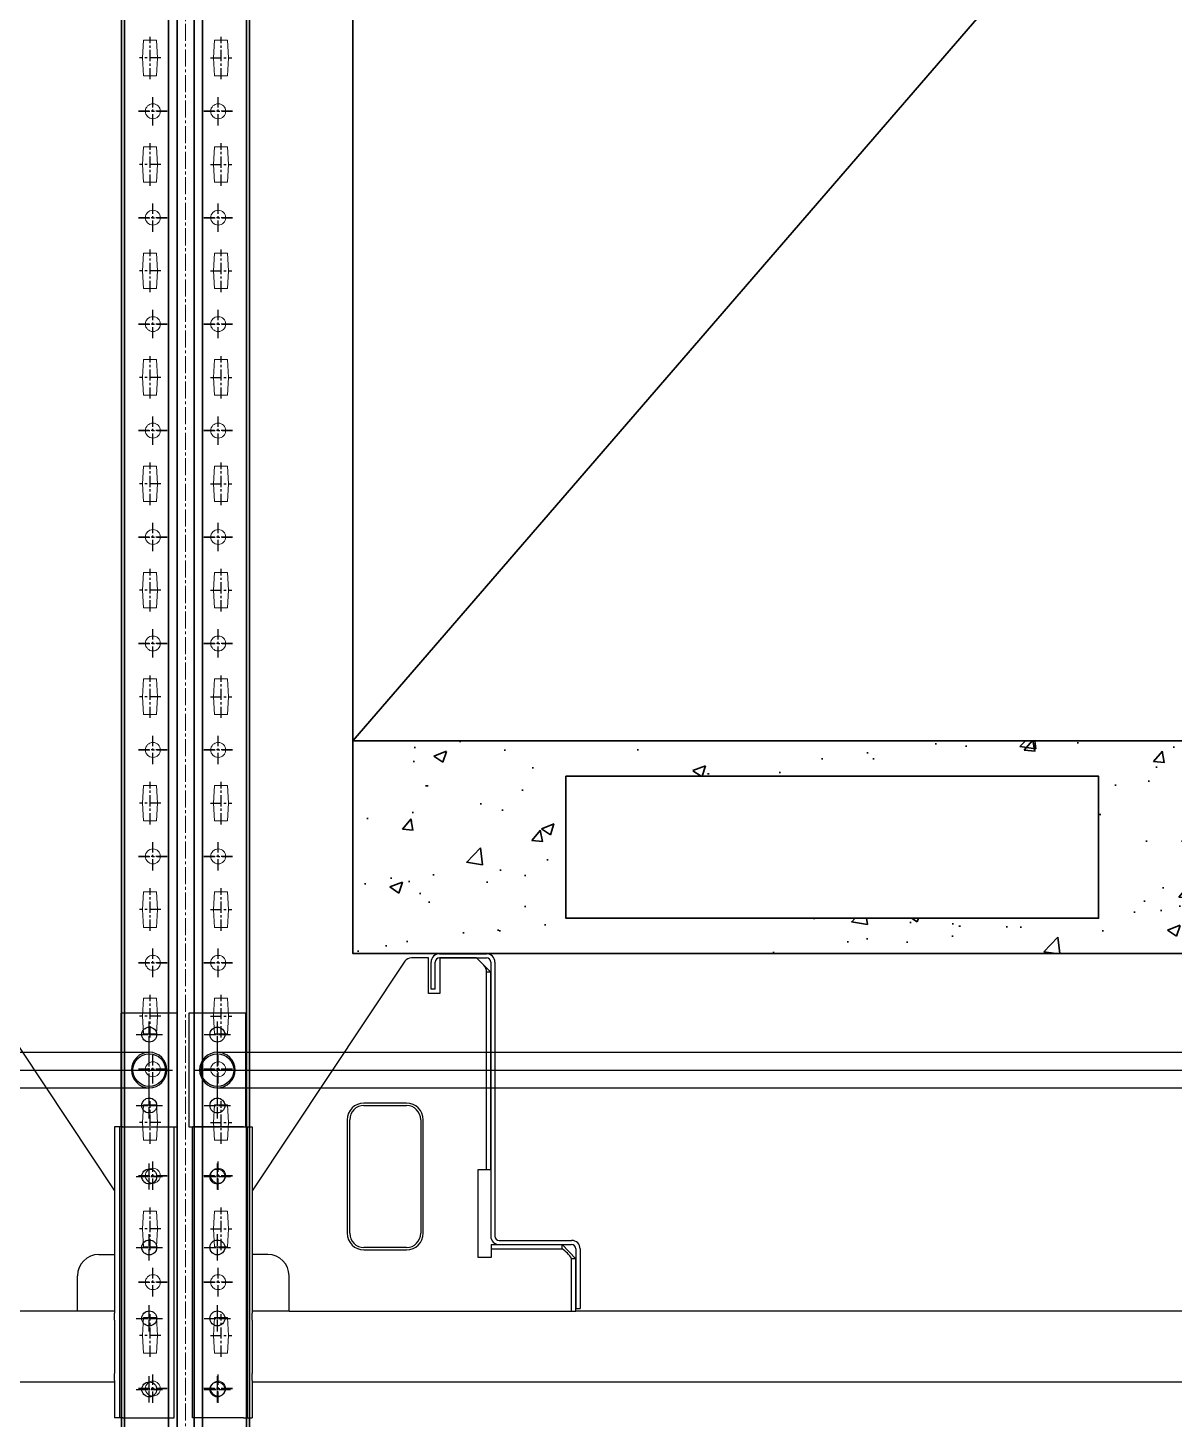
# Model space of a CAD drawing. Header units: millimetres. Extents: x 2509 to 128734, y 2492 to 91667.
# Drawn here: x 112978 to 113785, y 40618 to 41598 of the extents above; entities that cross this region are included whole.
import ezdxf

# ---------------------------------------------------------------- set-up
doc = ezdxf.new("R2010")
doc.units = ezdxf.units.MM
doc.linetypes.add('CENTER', pattern=[50.8, 31.75, -6.35, 6.35, -6.35])
doc.linetypes.add('点画线', pattern=[18, 12, -2, 2, -2])
for name, color, linetype, lineweight in [('SR-货架', 7, 'Continuous', 35), ('SR-货物', 7, 'Continuous', 35), ('中心线层', 1, '点画线', 18), ('粗实线1', 3, 'Continuous', 35), ('细实线', 4, 'Continuous', 18)]:
    doc.layers.add(name, color=color, linetype=linetype, lineweight=lineweight)
doc.layers.add('SSH_货架系统', color=7, linetype='Continuous')
doc.layers.add('中心线', color=1, linetype='CENTER')

# ---------------------------------------------------------------- blocks, each defined once
blk = doc.blocks.new('A$C1E2A5594')
at = {"layer": '中心线', "ltscale": 0.25}
for p, q in [((10, 0), (10, 20)), ((20, 10), (0, 10))]:
    blk.add_line(p, q, dxfattribs=at)
blk = doc.blocks.new('*U265')
at = {"layer": '中心线', "ltscale": 0.25}
for p, q in [((5937763.44, -1007820.08), (5937763.44, -1007790.08)), ((5937763.44, -1007820.08), (5937763.44, -1007790.08)), ((5937813.44, -1007820.08), (5937813.44, -1007790.08)), ((5937813.44, -1007820.08), (5937813.44, -1007790.08)), ((5937770.94, -1007805.08), (5937755.94, -1007805.08)), ((5937770.94, -1007805.08), (5937755.94, -1007805.08)), ((5937805.94, -1007805.08), (5937820.94, -1007805.08)), ((5937805.94, -1007805.08), (5937820.94, -1007805.08)), ((5937763.44, -1007895.08), (5937763.44, -1007865.08)), ((5937763.44, -1007895.08), (5937763.44, -1007865.08)), ((5937813.44, -1007895.08), (5937813.44, -1007865.08)), ((5937813.44, -1007895.08), (5937813.44, -1007865.08)), ((5937770.94, -1007880.08), (5937755.94, -1007880.08)), ((5937770.94, -1007880.08), (5937755.94, -1007880.08)), ((5937805.94, -1007880.08), (5937820.94, -1007880.08)), ((5937805.94, -1007880.08), (5937820.94, -1007880.08)), ((5937763.44, -1007970.08), (5937763.44, -1007940.08)), ((5937763.44, -1007970.08), (5937763.44, -1007940.08)), ((5937813.44, -1007970.08), (5937813.44, -1007940.08)), ((5937813.44, -1007970.08), (5937813.44, -1007940.08)), ((5937770.94, -1007955.08), (5937755.94, -1007955.08)), ((5937770.94, -1007955.08), (5937755.94, -1007955.08)), ((5937805.94, -1007955.08), (5937820.94, -1007955.08)), ((5937805.94, -1007955.08), (5937820.94, -1007955.08)), ((5937763.44, -1008045.08), (5937763.44, -1008015.08)), ((5937763.44, -1008045.08), (5937763.44, -1008015.08)), ((5937813.44, -1008045.08), (5937813.44, -1008015.08)), ((5937813.44, -1008045.08), (5937813.44, -1008015.08)), ((5937770.94, -1008030.08), (5937755.94, -1008030.08)), ((5937770.94, -1008030.08), (5937755.94, -1008030.08)), ((5937805.94, -1008030.08), (5937820.94, -1008030.08)), ((5937805.94, -1008030.08), (5937820.94, -1008030.08)), ((5937763.44, -1008120.08), (5937763.44, -1008090.08)), ((5937763.44, -1008120.08), (5937763.44, -1008090.08)), ((5937813.44, -1008120.08), (5937813.44, -1008090.08)), ((5937813.44, -1008120.08), (5937813.44, -1008090.08)), ((5937770.94, -1008105.08), (5937755.94, -1008105.08)), ((5937770.94, -1008105.08), (5937755.94, -1008105.08)), ((5937805.94, -1008105.08), (5937820.94, -1008105.08)), ((5937805.94, -1008105.08), (5937820.94, -1008105.08)), ((5937763.44, -1008195.08), (5937763.44, -1008165.08)), ((5937763.44, -1008195.08), (5937763.44, -1008165.08)), ((5937813.44, -1008195.08), (5937813.44, -1008165.08)), ((5937813.44, -1008195.08), (5937813.44, -1008165.08)), ((5937770.94, -1008180.08), (5937755.94, -1008180.08)), ((5937770.94, -1008180.08), (5937755.94, -1008180.08)), ((5937805.94, -1008180.08), (5937820.94, -1008180.08)), ((5937805.94, -1008180.08), (5937820.94, -1008180.08)), ((5937763.44, -1008270.08), (5937763.44, -1008240.08)), ((5937763.44, -1008270.08), (5937763.44, -1008240.08)), ((5937813.44, -1008270.08), (5937813.44, -1008240.08)), ((5937813.44, -1008270.08), (5937813.44, -1008240.08)), ((5937770.94, -1008255.08), (5937755.94, -1008255.08)), ((5937770.94, -1008255.08), (5937755.94, -1008255.08)), ((5937805.94, -1008255.08), (5937820.94, -1008255.08)), ((5937805.94, -1008255.08), (5937820.94, -1008255.08)), ((5937763.44, -1008345.08), (5937763.44, -1008315.08)), ((5937763.44, -1008345.08), (5937763.44, -1008315.08)), ((5937813.44, -1008345.08), (5937813.44, -1008315.08)), ((5937813.44, -1008345.08), (5937813.44, -1008315.08)), ((5937770.94, -1008330.08), (5937755.94, -1008330.08)), ((5937770.94, -1008330.08), (5937755.94, -1008330.08)), ((5937805.94, -1008330.08), (5937820.94, -1008330.08)), ((5937805.94, -1008330.08), (5937820.94, -1008330.08)), ((5937763.44, -1008420.08), (5937763.44, -1008390.08)), ((5937763.44, -1008420.08), (5937763.44, -1008390.08)), ((5937813.44, -1008420.08), (5937813.44, -1008390.08)), ((5937813.44, -1008420.08), (5937813.44, -1008390.08)), ((5937770.94, -1008405.08), (5937755.94, -1008405.08)), ((5937770.94, -1008405.08), (5937755.94, -1008405.08)), ((5937805.94, -1008405.08), (5937820.94, -1008405.08)), ((5937805.94, -1008405.08), (5937820.94, -1008405.08)), ((5937763.44, -1008495.08), (5937763.44, -1008465.08)), ((5937763.44, -1008495.08), (5937763.44, -1008465.08)), ((5937813.44, -1008495.08), (5937813.44, -1008465.08)), ((5937813.44, -1008495.08), (5937813.44, -1008465.08)), ((5937770.94, -1008480.08), (5937755.94, -1008480.08)), ((5937770.94, -1008480.08), (5937755.94, -1008480.08)), ((5937805.94, -1008480.08), (5937820.94, -1008480.08)), ((5937805.94, -1008480.08), (5937820.94, -1008480.08)), ((5937763.44, -1008570.08), (5937763.44, -1008540.08)), ((5937763.44, -1008570.08), (5937763.44, -1008540.08)), ((5937813.44, -1008570.08), (5937813.44, -1008540.08)), ((5937813.44, -1008570.08), (5937813.44, -1008540.08)), ((5937770.94, -1008555.08), (5937755.94, -1008555.08)), ((5937770.94, -1008555.08), (5937755.94, -1008555.08)), ((5937805.94, -1008555.08), (5937820.94, -1008555.08)), ((5937805.94, -1008555.08), (5937820.94, -1008555.08)), ((5937763.44, -1008645.08), (5937763.44, -1008615.08)), ((5937763.44, -1008645.08), (5937763.44, -1008615.08)), ((5937813.44, -1008645.08), (5937813.44, -1008615.08)), ((5937813.44, -1008645.08), (5937813.44, -1008615.08)), ((5937770.94, -1008630.08), (5937755.94, -1008630.08)), ((5937770.94, -1008630.08), (5937755.94, -1008630.08)), ((5937805.94, -1008630.08), (5937820.94, -1008630.08)), ((5937805.94, -1008630.08), (5937820.94, -1008630.08)), ((5937763.44, -1008720.08), (5937763.44, -1008690.08)), ((5937763.44, -1008720.08), (5937763.44, -1008690.08)), ((5937813.44, -1008720.08), (5937813.44, -1008690.08)), ((5937813.44, -1008720.08), (5937813.44, -1008690.08)), ((5937770.94, -1008705.08), (5937755.94, -1008705.08)), ((5937770.94, -1008705.08), (5937755.94, -1008705.08)), ((5937805.94, -1008705.08), (5937820.94, -1008705.08)), ((5937805.94, -1008705.08), (5937820.94, -1008705.08))]:
    blk.add_line(p, q, dxfattribs=at)
at = {"layer": '中心线层'}
blk.add_line((5937788.44, -1009107.08), (5937788.44, -1004353.73), dxfattribs=at)
at = {"layer": '粗实线1'}
for p, q in [((5937743.44, -1008982.58), (5937743.44, -1004353.73)), ((5937745.44, -1008982.58), (5937745.44, -1004353.73)), ((5937776.44, -1008982.58), (5937776.44, -1004353.73)), ((5937776.44, -1008982.58), (5937776.44, -1004353.73)), ((5937782.44, -1008982.58), (5937782.44, -1004353.73)), ((5937782.44, -1008982.58), (5937782.44, -1004353.73)), ((5937794.44, -1008982.58), (5937794.44, -1004353.73)), ((5937794.44, -1008982.58), (5937794.44, -1004353.73)), ((5937800.44, -1008982.58), (5937800.44, -1004353.73)), ((5937800.44, -1008982.58), (5937800.44, -1004353.73)), ((5937831.44, -1008982.58), (5937831.44, -1004353.73)), ((5937833.44, -1008982.58), (5937833.44, -1004353.73))]:
    blk.add_line(p, q, dxfattribs=at)
at = {"layer": '细实线', "linetype": 'Continuous', "lineweight": 0}
for p, q in [((5937758.94, -1007792.58), (5937758.19, -1007805.08)), ((5937758.19, -1007805.08), (5937758.94, -1007792.58)), ((5937758.94, -1007792.58), (5937767.94, -1007792.58)), ((5937767.94, -1007792.58), (5937758.94, -1007792.58)), ((5937768.69, -1007805.08), (5937767.94, -1007792.58)), ((5937767.94, -1007792.58), (5937768.69, -1007805.08)), ((5937808.94, -1007792.58), (5937808.19, -1007805.08)), ((5937808.19, -1007805.08), (5937808.94, -1007792.58)), ((5937808.94, -1007792.58), (5937817.94, -1007792.58)), ((5937817.94, -1007792.58), (5937808.94, -1007792.58)), ((5937818.69, -1007805.08), (5937817.94, -1007792.58)), ((5937817.94, -1007792.58), (5937818.69, -1007805.08)), ((5937758.19, -1007805.08), (5937758.94, -1007817.58)), ((5937758.94, -1007817.58), (5937758.19, -1007805.08)), ((5937767.94, -1007817.58), (5937768.69, -1007805.08)), ((5937768.69, -1007805.08), (5937767.94, -1007817.58)), ((5937808.19, -1007805.08), (5937808.94, -1007817.58)), ((5937808.94, -1007817.58), (5937808.19, -1007805.08)), ((5937817.94, -1007817.58), (5937818.69, -1007805.08)), ((5937818.69, -1007805.08), (5937817.94, -1007817.58)), ((5937758.94, -1007817.58), (5937767.94, -1007817.58)), ((5937767.94, -1007817.58), (5937758.94, -1007817.58)), ((5937808.94, -1007817.58), (5937817.94, -1007817.58)), ((5937817.94, -1007817.58), (5937808.94, -1007817.58)), ((5937758.94, -1007867.58), (5937758.19, -1007880.08)), ((5937758.19, -1007880.08), (5937758.94, -1007867.58)), ((5937758.94, -1007867.58), (5937767.94, -1007867.58)), ((5937767.94, -1007867.58), (5937758.94, -1007867.58)), ((5937768.69, -1007880.08), (5937767.94, -1007867.58)), ((5937767.94, -1007867.58), (5937768.69, -1007880.08)), ((5937808.94, -1007867.58), (5937808.19, -1007880.08)), ((5937808.19, -1007880.08), (5937808.94, -1007867.58)), ((5937808.94, -1007867.58), (5937817.94, -1007867.58)), ((5937817.94, -1007867.58), (5937808.94, -1007867.58)), ((5937818.69, -1007880.08), (5937817.94, -1007867.58)), ((5937817.94, -1007867.58), (5937818.69, -1007880.08)), ((5937758.19, -1007880.08), (5937758.94, -1007892.58)), ((5937758.94, -1007892.58), (5937758.19, -1007880.08)), ((5937767.94, -1007892.58), (5937768.69, -1007880.08)), ((5937768.69, -1007880.08), (5937767.94, -1007892.58)), ((5937808.19, -1007880.08), (5937808.94, -1007892.58)), ((5937808.94, -1007892.58), (5937808.19, -1007880.08)), ((5937817.94, -1007892.58), (5937818.69, -1007880.08)), ((5937818.69, -1007880.08), (5937817.94, -1007892.58)), ((5937758.94, -1007892.58), (5937767.94, -1007892.58)), ((5937767.94, -1007892.58), (5937758.94, -1007892.58)), ((5937808.94, -1007892.58), (5937817.94, -1007892.58)), ((5937817.94, -1007892.58), (5937808.94, -1007892.58)), ((5937758.94, -1007942.58), (5937758.19, -1007955.08)), ((5937758.19, -1007955.08), (5937758.94, -1007942.58)), ((5937758.94, -1007942.58), (5937767.94, -1007942.58)), ((5937767.94, -1007942.58), (5937758.94, -1007942.58)), ((5937768.69, -1007955.08), (5937767.94, -1007942.58)), ((5937767.94, -1007942.58), (5937768.69, -1007955.08)), ((5937808.94, -1007942.58), (5937808.19, -1007955.08)), ((5937808.19, -1007955.08), (5937808.94, -1007942.58)), ((5937808.94, -1007942.58), (5937817.94, -1007942.58)), ((5937817.94, -1007942.58), (5937808.94, -1007942.58)), ((5937818.69, -1007955.08), (5937817.94, -1007942.58)), ((5937817.94, -1007942.58), (5937818.69, -1007955.08)), ((5937758.19, -1007955.08), (5937758.94, -1007967.58)), ((5937758.94, -1007967.58), (5937758.19, -1007955.08)), ((5937767.94, -1007967.58), (5937768.69, -1007955.08)), ((5937768.69, -1007955.08), (5937767.94, -1007967.58)), ((5937808.19, -1007955.08), (5937808.94, -1007967.58)), ((5937808.94, -1007967.58), (5937808.19, -1007955.08)), ((5937817.94, -1007967.58), (5937818.69, -1007955.08)), ((5937818.69, -1007955.08), (5937817.94, -1007967.58)), ((5937758.94, -1007967.58), (5937767.94, -1007967.58)), ((5937767.94, -1007967.58), (5937758.94, -1007967.58)), ((5937808.94, -1007967.58), (5937817.94, -1007967.58)), ((5937817.94, -1007967.58), (5937808.94, -1007967.58)), ((5937758.94, -1008017.58), (5937758.19, -1008030.08)), ((5937758.19, -1008030.08), (5937758.94, -1008017.58)), ((5937758.94, -1008017.58), (5937767.94, -1008017.58)), ((5937767.94, -1008017.58), (5937758.94, -1008017.58)), ((5937768.69, -1008030.08), (5937767.94, -1008017.58)), ((5937767.94, -1008017.58), (5937768.69, -1008030.08)), ((5937808.94, -1008017.58), (5937808.19, -1008030.08)), ((5937808.19, -1008030.08), (5937808.94, -1008017.58)), ((5937808.94, -1008017.58), (5937817.94, -1008017.58)), ((5937817.94, -1008017.58), (5937808.94, -1008017.58)), ((5937818.69, -1008030.08), (5937817.94, -1008017.58)), ((5937817.94, -1008017.58), (5937818.69, -1008030.08)), ((5937758.19, -1008030.08), (5937758.94, -1008042.58)), ((5937758.94, -1008042.58), (5937758.19, -1008030.08)), ((5937767.94, -1008042.58), (5937768.69, -1008030.08)), ((5937768.69, -1008030.08), (5937767.94, -1008042.58)), ((5937808.19, -1008030.08), (5937808.94, -1008042.58)), ((5937808.94, -1008042.58), (5937808.19, -1008030.08)), ((5937817.94, -1008042.58), (5937818.69, -1008030.08)), ((5937818.69, -1008030.08), (5937817.94, -1008042.58)), ((5937758.94, -1008042.58), (5937767.94, -1008042.58)), ((5937767.94, -1008042.58), (5937758.94, -1008042.58)), ((5937808.94, -1008042.58), (5937817.94, -1008042.58)), ((5937817.94, -1008042.58), (5937808.94, -1008042.58)), ((5937758.94, -1008092.58), (5937758.19, -1008105.08)), ((5937758.19, -1008105.08), (5937758.94, -1008092.58)), ((5937758.94, -1008092.58), (5937767.94, -1008092.58)), ((5937767.94, -1008092.58), (5937758.94, -1008092.58)), ((5937768.69, -1008105.08), (5937767.94, -1008092.58)), ((5937767.94, -1008092.58), (5937768.69, -1008105.08)), ((5937808.94, -1008092.58), (5937808.19, -1008105.08)), ((5937808.19, -1008105.08), (5937808.94, -1008092.58)), ((5937808.94, -1008092.58), (5937817.94, -1008092.58)), ((5937817.94, -1008092.58), (5937808.94, -1008092.58)), ((5937818.69, -1008105.08), (5937817.94, -1008092.58)), ((5937817.94, -1008092.58), (5937818.69, -1008105.08)), ((5937758.19, -1008105.08), (5937758.94, -1008117.58)), ((5937758.94, -1008117.58), (5937758.19, -1008105.08)), ((5937767.94, -1008117.58), (5937768.69, -1008105.08)), ((5937768.69, -1008105.08), (5937767.94, -1008117.58)), ((5937808.19, -1008105.08), (5937808.94, -1008117.58)), ((5937808.94, -1008117.58), (5937808.19, -1008105.08)), ((5937817.94, -1008117.58), (5937818.69, -1008105.08)), ((5937818.69, -1008105.08), (5937817.94, -1008117.58)), ((5937758.94, -1008117.58), (5937767.94, -1008117.58)), ((5937767.94, -1008117.58), (5937758.94, -1008117.58)), ((5937808.94, -1008117.58), (5937817.94, -1008117.58)), ((5937817.94, -1008117.58), (5937808.94, -1008117.58)), ((5937758.94, -1008167.58), (5937758.19, -1008180.08)), ((5937758.19, -1008180.08), (5937758.94, -1008167.58)), ((5937758.94, -1008167.58), (5937767.94, -1008167.58)), ((5937767.94, -1008167.58), (5937758.94, -1008167.58)), ((5937768.69, -1008180.08), (5937767.94, -1008167.58)), ((5937767.94, -1008167.58), (5937768.69, -1008180.08)), ((5937808.94, -1008167.58), (5937808.19, -1008180.08)), ((5937808.19, -1008180.08), (5937808.94, -1008167.58)), ((5937808.94, -1008167.58), (5937817.94, -1008167.58)), ((5937817.94, -1008167.58), (5937808.94, -1008167.58)), ((5937818.69, -1008180.08), (5937817.94, -1008167.58)), ((5937817.94, -1008167.58), (5937818.69, -1008180.08)), ((5937758.19, -1008180.08), (5937758.94, -1008192.58)), ((5937758.94, -1008192.58), (5937758.19, -1008180.08)), ((5937767.94, -1008192.58), (5937768.69, -1008180.08)), ((5937768.69, -1008180.08), (5937767.94, -1008192.58)), ((5937808.19, -1008180.08), (5937808.94, -1008192.58)), ((5937808.94, -1008192.58), (5937808.19, -1008180.08)), ((5937817.94, -1008192.58), (5937818.69, -1008180.08)), ((5937818.69, -1008180.08), (5937817.94, -1008192.58)), ((5937758.94, -1008192.58), (5937767.94, -1008192.58)), ((5937767.94, -1008192.58), (5937758.94, -1008192.58)), ((5937808.94, -1008192.58), (5937817.94, -1008192.58)), ((5937817.94, -1008192.58), (5937808.94, -1008192.58)), ((5937758.94, -1008242.58), (5937758.19, -1008255.08)), ((5937758.19, -1008255.08), (5937758.94, -1008242.58)), ((5937758.94, -1008242.58), (5937767.94, -1008242.58)), ((5937767.94, -1008242.58), (5937758.94, -1008242.58)), ((5937768.69, -1008255.08), (5937767.94, -1008242.58)), ((5937767.94, -1008242.58), (5937768.69, -1008255.08)), ((5937808.94, -1008242.58), (5937808.19, -1008255.08)), ((5937808.19, -1008255.08), (5937808.94, -1008242.58)), ((5937808.94, -1008242.58), (5937817.94, -1008242.58)), ((5937817.94, -1008242.58), (5937808.94, -1008242.58)), ((5937818.69, -1008255.08), (5937817.94, -1008242.58)), ((5937817.94, -1008242.58), (5937818.69, -1008255.08)), ((5937758.19, -1008255.08), (5937758.94, -1008267.58)), ((5937758.94, -1008267.58), (5937758.19, -1008255.08)), ((5937767.94, -1008267.58), (5937768.69, -1008255.08)), ((5937768.69, -1008255.08), (5937767.94, -1008267.58)), ((5937808.19, -1008255.08), (5937808.94, -1008267.58)), ((5937808.94, -1008267.58), (5937808.19, -1008255.08)), ((5937817.94, -1008267.58), (5937818.69, -1008255.08)), ((5937818.69, -1008255.08), (5937817.94, -1008267.58)), ((5937758.94, -1008267.58), (5937767.94, -1008267.58)), ((5937767.94, -1008267.58), (5937758.94, -1008267.58)), ((5937808.94, -1008267.58), (5937817.94, -1008267.58)), ((5937817.94, -1008267.58), (5937808.94, -1008267.58)), ((5937758.94, -1008317.58), (5937758.19, -1008330.08)), ((5937758.19, -1008330.08), (5937758.94, -1008317.58)), ((5937758.94, -1008317.58), (5937767.94, -1008317.58)), ((5937767.94, -1008317.58), (5937758.94, -1008317.58)), ((5937768.69, -1008330.08), (5937767.94, -1008317.58)), ((5937767.94, -1008317.58), (5937768.69, -1008330.08)), ((5937808.94, -1008317.58), (5937808.19, -1008330.08)), ((5937808.19, -1008330.08), (5937808.94, -1008317.58)), ((5937808.94, -1008317.58), (5937817.94, -1008317.58)), ((5937817.94, -1008317.58), (5937808.94, -1008317.58)), ((5937818.69, -1008330.08), (5937817.94, -1008317.58)), ((5937817.94, -1008317.58), (5937818.69, -1008330.08)), ((5937758.19, -1008330.08), (5937758.94, -1008342.58)), ((5937758.94, -1008342.58), (5937758.19, -1008330.08)), ((5937767.94, -1008342.58), (5937768.69, -1008330.08)), ((5937768.69, -1008330.08), (5937767.94, -1008342.58)), ((5937808.19, -1008330.08), (5937808.94, -1008342.58)), ((5937808.94, -1008342.58), (5937808.19, -1008330.08)), ((5937817.94, -1008342.58), (5937818.69, -1008330.08)), ((5937818.69, -1008330.08), (5937817.94, -1008342.58)), ((5937758.94, -1008342.58), (5937767.94, -1008342.58)), ((5937767.94, -1008342.58), (5937758.94, -1008342.58)), ((5937808.94, -1008342.58), (5937817.94, -1008342.58)), ((5937817.94, -1008342.58), (5937808.94, -1008342.58)), ((5937758.94, -1008392.58), (5937758.19, -1008405.08)), ((5937758.19, -1008405.08), (5937758.94, -1008392.58)), ((5937758.94, -1008392.58), (5937767.94, -1008392.58)), ((5937767.94, -1008392.58), (5937758.94, -1008392.58)), ((5937768.69, -1008405.08), (5937767.94, -1008392.58)), ((5937767.94, -1008392.58), (5937768.69, -1008405.08)), ((5937808.94, -1008392.58), (5937808.19, -1008405.08)), ((5937808.19, -1008405.08), (5937808.94, -1008392.58)), ((5937808.94, -1008392.58), (5937817.94, -1008392.58)), ((5937817.94, -1008392.58), (5937808.94, -1008392.58)), ((5937818.69, -1008405.08), (5937817.94, -1008392.58)), ((5937817.94, -1008392.58), (5937818.69, -1008405.08)), ((5937758.19, -1008405.08), (5937758.94, -1008417.58)), ((5937758.94, -1008417.58), (5937758.19, -1008405.08)), ((5937767.94, -1008417.58), (5937768.69, -1008405.08)), ((5937768.69, -1008405.08), (5937767.94, -1008417.58)), ((5937808.19, -1008405.08), (5937808.94, -1008417.58)), ((5937808.94, -1008417.58), (5937808.19, -1008405.08)), ((5937817.94, -1008417.58), (5937818.69, -1008405.08)), ((5937818.69, -1008405.08), (5937817.94, -1008417.58)), ((5937758.94, -1008417.58), (5937767.94, -1008417.58)), ((5937767.94, -1008417.58), (5937758.94, -1008417.58)), ((5937808.94, -1008417.58), (5937817.94, -1008417.58)), ((5937817.94, -1008417.58), (5937808.94, -1008417.58)), ((5937758.94, -1008467.58), (5937758.19, -1008480.08)), ((5937758.19, -1008480.08), (5937758.94, -1008467.58)), ((5937758.94, -1008467.58), (5937767.94, -1008467.58)), ((5937767.94, -1008467.58), (5937758.94, -1008467.58)), ((5937768.69, -1008480.08), (5937767.94, -1008467.58)), ((5937767.94, -1008467.58), (5937768.69, -1008480.08)), ((5937808.94, -1008467.58), (5937808.19, -1008480.08)), ((5937808.19, -1008480.08), (5937808.94, -1008467.58)), ((5937808.94, -1008467.58), (5937817.94, -1008467.58)), ((5937817.94, -1008467.58), (5937808.94, -1008467.58)), ((5937818.69, -1008480.08), (5937817.94, -1008467.58)), ((5937817.94, -1008467.58), (5937818.69, -1008480.08)), ((5937758.19, -1008480.08), (5937758.94, -1008492.58)), ((5937758.94, -1008492.58), (5937758.19, -1008480.08)), ((5937767.94, -1008492.58), (5937768.69, -1008480.08)), ((5937768.69, -1008480.08), (5937767.94, -1008492.58)), ((5937808.19, -1008480.08), (5937808.94, -1008492.58)), ((5937808.94, -1008492.58), (5937808.19, -1008480.08)), ((5937817.94, -1008492.58), (5937818.69, -1008480.08)), ((5937818.69, -1008480.08), (5937817.94, -1008492.58)), ((5937758.94, -1008492.58), (5937767.94, -1008492.58)), ((5937767.94, -1008492.58), (5937758.94, -1008492.58)), ((5937808.94, -1008492.58), (5937817.94, -1008492.58)), ((5937817.94, -1008492.58), (5937808.94, -1008492.58)), ((5937758.94, -1008542.58), (5937758.19, -1008555.08)), ((5937758.19, -1008555.08), (5937758.94, -1008542.58)), ((5937758.94, -1008542.58), (5937767.94, -1008542.58)), ((5937767.94, -1008542.58), (5937758.94, -1008542.58)), ((5937768.69, -1008555.08), (5937767.94, -1008542.58)), ((5937767.94, -1008542.58), (5937768.69, -1008555.08)), ((5937808.94, -1008542.58), (5937808.19, -1008555.08)), ((5937808.19, -1008555.08), (5937808.94, -1008542.58)), ((5937808.94, -1008542.58), (5937817.94, -1008542.58)), ((5937817.94, -1008542.58), (5937808.94, -1008542.58)), ((5937818.69, -1008555.08), (5937817.94, -1008542.58)), ((5937817.94, -1008542.58), (5937818.69, -1008555.08)), ((5937758.19, -1008555.08), (5937758.94, -1008567.58)), ((5937758.94, -1008567.58), (5937758.19, -1008555.08)), ((5937767.94, -1008567.58), (5937768.69, -1008555.08)), ((5937768.69, -1008555.08), (5937767.94, -1008567.58)), ((5937808.19, -1008555.08), (5937808.94, -1008567.58)), ((5937808.94, -1008567.58), (5937808.19, -1008555.08)), ((5937817.94, -1008567.58), (5937818.69, -1008555.08)), ((5937818.69, -1008555.08), (5937817.94, -1008567.58)), ((5937758.94, -1008567.58), (5937767.94, -1008567.58)), ((5937767.94, -1008567.58), (5937758.94, -1008567.58)), ((5937808.94, -1008567.58), (5937817.94, -1008567.58)), ((5937817.94, -1008567.58), (5937808.94, -1008567.58)), ((5937758.94, -1008617.58), (5937758.19, -1008630.08)), ((5937758.19, -1008630.08), (5937758.94, -1008617.58)), ((5937758.94, -1008617.58), (5937767.94, -1008617.58)), ((5937767.94, -1008617.58), (5937758.94, -1008617.58)), ((5937768.69, -1008630.08), (5937767.94, -1008617.58)), ((5937767.94, -1008617.58), (5937768.69, -1008630.08)), ((5937808.94, -1008617.58), (5937808.19, -1008630.08)), ((5937808.19, -1008630.08), (5937808.94, -1008617.58)), ((5937808.94, -1008617.58), (5937817.94, -1008617.58)), ((5937817.94, -1008617.58), (5937808.94, -1008617.58)), ((5937818.69, -1008630.08), (5937817.94, -1008617.58)), ((5937817.94, -1008617.58), (5937818.69, -1008630.08)), ((5937758.19, -1008630.08), (5937758.94, -1008642.58)), ((5937758.94, -1008642.58), (5937758.19, -1008630.08)), ((5937767.94, -1008642.58), (5937768.69, -1008630.08)), ((5937768.69, -1008630.08), (5937767.94, -1008642.58)), ((5937808.19, -1008630.08), (5937808.94, -1008642.58)), ((5937808.94, -1008642.58), (5937808.19, -1008630.08)), ((5937817.94, -1008642.58), (5937818.69, -1008630.08)), ((5937818.69, -1008630.08), (5937817.94, -1008642.58)), ((5937758.94, -1008642.58), (5937767.94, -1008642.58)), ((5937767.94, -1008642.58), (5937758.94, -1008642.58)), ((5937808.94, -1008642.58), (5937817.94, -1008642.58)), ((5937817.94, -1008642.58), (5937808.94, -1008642.58)), ((5937758.94, -1008692.58), (5937758.19, -1008705.08)), ((5937758.19, -1008705.08), (5937758.94, -1008692.58)), ((5937758.94, -1008692.58), (5937767.94, -1008692.58)), ((5937767.94, -1008692.58), (5937758.94, -1008692.58)), ((5937768.69, -1008705.08), (5937767.94, -1008692.58)), ((5937767.94, -1008692.58), (5937768.69, -1008705.08)), ((5937808.94, -1008692.58), (5937808.19, -1008705.08)), ((5937808.19, -1008705.08), (5937808.94, -1008692.58)), ((5937808.94, -1008692.58), (5937817.94, -1008692.58)), ((5937817.94, -1008692.58), (5937808.94, -1008692.58)), ((5937818.69, -1008705.08), (5937817.94, -1008692.58)), ((5937817.94, -1008692.58), (5937818.69, -1008705.08)), ((5937758.19, -1008705.08), (5937758.94, -1008717.58)), ((5937758.94, -1008717.58), (5937758.19, -1008705.08)), ((5937767.94, -1008717.58), (5937768.69, -1008705.08)), ((5937768.69, -1008705.08), (5937767.94, -1008717.58)), ((5937808.19, -1008705.08), (5937808.94, -1008717.58)), ((5937808.94, -1008717.58), (5937808.19, -1008705.08)), ((5937817.94, -1008717.58), (5937818.69, -1008705.08)), ((5937818.69, -1008705.08), (5937817.94, -1008717.58)), ((5937758.94, -1008717.58), (5937767.94, -1008717.58)), ((5937767.94, -1008717.58), (5937758.94, -1008717.58)), ((5937808.94, -1008717.58), (5937817.94, -1008717.58)), ((5937817.94, -1008717.58), (5937808.94, -1008717.58))]:
    blk.add_line(p, q, dxfattribs=at)
for centre in [(5937765.44, -1007842.58), (5937765.44, -1007842.58), (5937811.44, -1007842.58), (5937811.44, -1007842.58), (5937765.44, -1007917.58), (5937765.44, -1007917.58), (5937811.44, -1007917.58), (5937811.44, -1007917.58), (5937765.44, -1007992.58), (5937765.44, -1007992.58), (5937811.44, -1007992.58), (5937811.44, -1007992.58), (5937765.44, -1008067.58), (5937765.44, -1008067.58), (5937811.44, -1008067.58), (5937811.44, -1008067.58), (5937765.44, -1008142.58), (5937765.44, -1008142.58), (5937811.44, -1008142.58), (5937811.44, -1008142.58), (5937765.44, -1008217.58), (5937765.44, -1008217.58), (5937811.44, -1008217.58), (5937811.44, -1008217.58), (5937765.44, -1008292.58), (5937765.44, -1008292.58), (5937811.44, -1008292.58), (5937811.44, -1008292.58), (5937765.44, -1008367.58), (5937765.44, -1008367.58), (5937811.44, -1008367.58), (5937811.44, -1008367.58), (5937765.44, -1008442.58), (5937765.44, -1008442.58), (5937811.44, -1008442.58), (5937811.44, -1008442.58), (5937765.44, -1008517.58), (5937765.44, -1008517.58), (5937811.44, -1008517.58), (5937811.44, -1008517.58), (5937765.44, -1008592.58), (5937765.44, -1008592.58), (5937811.44, -1008592.58), (5937811.44, -1008592.58), (5937765.44, -1008667.58), (5937765.44, -1008667.58), (5937811.44, -1008667.58), (5937811.44, -1008667.58), (5937765.44, -1008742.58), (5937765.44, -1008742.58), (5937811.44, -1008742.58), (5937811.44, -1008742.58)]:
    blk.add_circle(centre, 5.25, dxfattribs=at)
at = {"layer": '粗实线1', "xscale": -1, "zscale": -1, "rotation": 90}
for p in [(5937775.44, -1007832.58), (5937821.44, -1007832.58), (5937775.44, -1007907.58), (5937821.44, -1007907.58), (5937775.44, -1007982.58), (5937821.44, -1007982.58), (5937775.44, -1008057.58), (5937821.44, -1008057.58), (5937775.44, -1008132.58), (5937821.44, -1008132.58), (5937775.44, -1008207.58), (5937821.44, -1008207.58), (5937775.44, -1008282.58), (5937821.44, -1008282.58), (5937775.44, -1008357.58), (5937821.44, -1008357.58), (5937775.44, -1008432.58), (5937821.44, -1008432.58), (5937775.44, -1008507.58), (5937821.44, -1008507.58), (5937775.44, -1008582.58), (5937821.44, -1008582.58), (5937775.44, -1008657.58), (5937821.44, -1008657.58), (5937775.44, -1008732.58), (5937821.44, -1008732.58)]:
    blk.add_blockref('A$C1E2A5594', p, dxfattribs=at)
at = {"layer": '粗实线1', "rotation": 270}
for p in [(5937755.44, -1007832.58), (5937801.44, -1007832.58), (5937755.44, -1007907.58), (5937801.44, -1007907.58), (5937755.44, -1007982.58), (5937801.44, -1007982.58), (5937755.44, -1008057.58), (5937801.44, -1008057.58), (5937755.44, -1008132.58), (5937801.44, -1008132.58), (5937755.44, -1008207.58), (5937801.44, -1008207.58), (5937755.44, -1008282.58), (5937801.44, -1008282.58), (5937755.44, -1008357.58), (5937801.44, -1008357.58), (5937755.44, -1008432.58), (5937801.44, -1008432.58), (5937755.44, -1008507.58), (5937801.44, -1008507.58), (5937755.44, -1008582.58), (5937801.44, -1008582.58), (5937755.44, -1008657.58), (5937801.44, -1008657.58), (5937755.44, -1008732.58), (5937801.44, -1008732.58)]:
    blk.add_blockref('A$C1E2A5594', p, dxfattribs=at)
blk = doc.blocks.new('后档杆')
at = {"layer": 'SSH_货架系统', "color": 1}
for p, q in [((64615.5, 7541.6), (64615.5, 7549.8)), ((66007.53, 7541.6), (66007.53, 7549.8)), ((64606.25, 7540.55), (64614.45, 7540.55)), ((64614.97, 7540.55), (64616.02, 7540.55)), ((64615.5, 7540.02), (64615.5, 7541.07)), ((64615.5, 7531.3), (64615.5, 7539.5)), ((64616.55, 7540.55), (64624.75, 7540.55)), ((65998.28, 7540.55), (66006.48, 7540.55)), ((66007, 7540.55), (66008.05, 7540.55)), ((66007.53, 7540.02), (66007.53, 7541.07)), ((66007.53, 7531.3), (66007.53, 7539.5)), ((66008.58, 7540.55), (66016.78, 7540.55)), ((64615.5, 7518.05), (64615.5, 7532.05)), ((66007.53, 7518.05), (66007.53, 7532.05)), ((64599, 7515.55), (64613, 7515.55)), ((64611.5, 7515.55), (66011.53, 7515.55)), ((64614.25, 7515.55), (64616.75, 7515.55)), ((64615.5, 7514.3), (64615.5, 7516.8)), ((64615.5, 7499.05), (64615.5, 7513.05)), ((64618, 7515.55), (64632, 7515.55)), ((65991.03, 7515.55), (66005.03, 7515.55)), ((66006.28, 7515.55), (66008.78, 7515.55)), ((66007.53, 7514.3), (66007.53, 7516.8)), ((66007.53, 7499.05), (66007.53, 7513.05)), ((66010.03, 7515.55), (66024.03, 7515.55)), ((64615.5, 7491.6), (64615.5, 7499.8)), ((66007.53, 7491.6), (66007.53, 7499.8)), ((64606.25, 7490.55), (64614.45, 7490.55)), ((64614.97, 7490.55), (64616.02, 7490.55)), ((64615.5, 7490.02), (64615.5, 7491.07)), ((64615.5, 7481.3), (64615.5, 7489.5)), ((64616.55, 7490.55), (64624.75, 7490.55)), ((65998.28, 7490.55), (66006.48, 7490.55)), ((66007, 7490.55), (66008.05, 7490.55)), ((66007.53, 7490.02), (66007.53, 7491.07)), ((66007.53, 7481.3), (66007.53, 7489.5)), ((66008.58, 7490.55), (66016.78, 7490.55))]:
    blk.add_line(p, q, dxfattribs=at)
at = {"layer": 'SSH_货架系统', "color": 2}
for p, q in [((66027.53, 7555.55), (65987.53, 7555.55)), ((65987.53, 7555.55), (65987.53, 7475.55)), ((66027.53, 7475.55), (66027.53, 7555.55)), ((65987.53, 7475.55), (66027.53, 7475.55))]:
    blk.add_line(p, q, dxfattribs=at)
at = {"layer": 'SSH_货架系统', "color": 6}
for p, q in [((64615.5, 7528.05), (66007.53, 7528.05)), ((64615.5, 7503.05), (66007.53, 7503.05))]:
    blk.add_line(p, q, dxfattribs=at)
at = {"layer": 'SSH_货架系统', "color": 2}
blk.add_lwpolyline([(64595.5, 7475.55), (64635.5, 7475.55), (64635.5, 7555.55), (64595.5, 7555.55)], close=True, dxfattribs=at)
for centre in [(64615.5, 7540.55), (66007.53, 7540.55), (64615.5, 7490.55), (66007.53, 7490.55)]:
    blk.add_circle(centre, 5.25, dxfattribs=at)
at = {"layer": 'SSH_货架系统', "color": 1}
for centre in [(64615.5, 7515.55), (66007.53, 7515.55)]:
    blk.add_circle(centre, 11.5, dxfattribs=at)
at = {"layer": 'SSH_货架系统', "color": 6}
for centre, start, end in [((64615.5, 7515.55), 90, 270), ((66007.53, 7515.55), 270, 90)]:
    blk.add_arc(centre, 12.5, start, end, dxfattribs=at)
at = {"layer": 'SSH_货架系统', "color": 1}
for centre, start, end in [((64615.5, 7515.55), 270, 90), ((66007.53, 7515.55), 90, 270)]:
    blk.add_arc(centre, 12.5, start, end, dxfattribs=at)
blk = doc.blocks.new('连续支撑梁')
at = {"layer": 'SSH_货架系统', "color": 1}
for p, q in [((64747.4, 7592.19), (64640, 7430.55)), ((64764.2, 7594.55), (64752.17, 7594.55)), ((64764.2, 7569.55), (64764.2, 7594.55)), ((64772.2, 7594.55), (64772.2, 7569.55)), ((64797.99, 7594.55), (64772.2, 7594.55)), ((64797.99, 7594.55), (64807.99, 7584.55)), ((65875.6, 7592.19), (65983.03, 7430.55)), ((64807.99, 7445.55), (64807.99, 7584.55)), ((64772.2, 7569.55), (64764.2, 7569.55)), ((64748.7, 7492.28), (64718.7, 7492.28)), ((64718.7, 7490.55), (64748.7, 7490.55)), ((64706.97, 7480.55), (64706.97, 7400.55)), ((64708.7, 7400.55), (64708.7, 7480.55)), ((64758.7, 7480.55), (64758.7, 7400.55)), ((64760.43, 7400.55), (64760.43, 7480.55)), ((64598, 7270.55), (64598, 7475.55)), ((64634, 7475.55), (64640, 7475.55)), ((64640, 7475.55), (64640, 7430.55)), ((65989.03, 7475.55), (65983.03, 7475.55)), ((65983.03, 7475.55), (65983.03, 7430.55)), ((66025.03, 7270.55), (66025.03, 7475.55)), ((64606.25, 7440.55), (64614.45, 7440.55)), ((64614.97, 7440.55), (64616.02, 7440.55)), ((64615.5, 7441.6), (64615.5, 7449.8)), ((64615.5, 7440.02), (64615.5, 7441.07)), ((64616.55, 7440.55), (64624.75, 7440.55)), ((64799.2, 7445.55), (64802.99, 7445.55)), ((64799.2, 7383.55), (64799.2, 7445.55)), ((64802.99, 7445.55), (64807.99, 7445.55)), ((65998.28, 7440.55), (66006.48, 7440.55)), ((66007, 7440.55), (66008.05, 7440.55)), ((66007.53, 7441.6), (66007.53, 7449.8)), ((66007.53, 7440.02), (66007.53, 7441.07)), ((66008.58, 7440.55), (66016.78, 7440.55)), ((64615.5, 7431.3), (64615.5, 7439.5)), ((64640, 7430.55), (64640, 7385.55)), ((65983.03, 7430.55), (65983.03, 7385.55)), ((66007.53, 7431.3), (66007.53, 7439.5)), ((64615.5, 7391.6), (64615.5, 7399.8)), ((64808.2, 7392.55), (64808.2, 7387.33)), ((64808.2, 7392.55), (64858.2, 7392.55)), ((64867.99, 7382.55), (64858.2, 7392.55)), ((66007.53, 7391.6), (66007.53, 7399.8)), ((64606.25, 7390.55), (64614.45, 7390.55)), ((64614.97, 7390.55), (64616.02, 7390.55)), ((64615.5, 7390.02), (64615.5, 7391.07)), ((64615.5, 7381.3), (64615.5, 7389.5)), ((64616.55, 7390.55), (64624.75, 7390.55)), ((64640, 7385.55), (64640, 7344.3)), ((64651, 7385.55), (64640, 7385.55)), ((64748.7, 7390.55), (64718.7, 7390.55)), ((64718.7, 7388.81), (64748.7, 7388.81)), ((64808.2, 7383.55), (64799.2, 7383.55)), ((64808.2, 7387.33), (64808.2, 7383.55)), ((64867.99, 7345.55), (64867.99, 7382.55)), ((65972, 7385.55), (65983.03, 7385.55)), ((65983.03, 7385.55), (65983.03, 7344.3)), ((65998.28, 7390.55), (66006.48, 7390.55)), ((66007, 7390.55), (66008.05, 7390.55)), ((66007.53, 7390.02), (66007.53, 7391.07)), ((66007.53, 7381.3), (66007.53, 7389.5)), ((66008.58, 7390.55), (66016.78, 7390.55)), ((64666, 7345.55), (64666, 7370.55)), ((65957, 7345.55), (65957, 7370.55)), ((64615.5, 7341.6), (64615.5, 7349.8)), ((64666, 7345.55), (64640, 7345.55)), ((64640, 7339.3), (64640, 7344.3)), ((64666, 7345.55), (64862.99, 7345.55)), ((64862.99, 7345.55), (64867.99, 7345.55)), ((65755.02, 7345.55), (64867.99, 7345.55)), ((65957, 7345.55), (65760.02, 7345.55)), ((65983.03, 7345.55), (65957, 7345.55)), ((65983.03, 7339.3), (65983.03, 7344.3)), ((66007.53, 7341.6), (66007.53, 7349.8)), ((64606.25, 7340.55), (64614.45, 7340.55)), ((64614.97, 7340.55), (64616.02, 7340.55)), ((64615.5, 7340.02), (64615.5, 7341.07)), ((64615.5, 7331.3), (64615.5, 7339.5)), ((64616.55, 7340.55), (64624.75, 7340.55)), ((64640, 7339.3), (64640, 7301.8)), ((65983.03, 7339.3), (65983.03, 7301.8)), ((65998.28, 7340.55), (66006.48, 7340.55)), ((66007, 7340.55), (66008.05, 7340.55)), ((66007.53, 7340.02), (66007.53, 7341.07)), ((66007.53, 7331.3), (66007.53, 7339.5)), ((66008.58, 7340.55), (66016.78, 7340.55)), ((64615.5, 7291.6), (64615.5, 7299.8)), ((64640, 7296.8), (64640, 7301.8)), ((64640, 7296.8), (64640, 7270.55)), ((65983.03, 7295.55), (64640, 7295.55)), ((65983.03, 7296.8), (65983.03, 7301.8)), ((65983.03, 7296.8), (65983.03, 7270.55)), ((66007.53, 7291.6), (66007.53, 7299.8)), ((64606.25, 7290.55), (64614.45, 7290.55)), ((64614.97, 7290.55), (64616.02, 7290.55)), ((64615.5, 7290.02), (64615.5, 7291.07)), ((64615.5, 7281.3), (64615.5, 7289.5)), ((64616.55, 7290.55), (64624.75, 7290.55)), ((65998.28, 7290.55), (66006.48, 7290.55)), ((66007, 7290.55), (66008.05, 7290.55)), ((66007.53, 7290.02), (66007.53, 7291.07)), ((66007.53, 7281.3), (66007.53, 7289.5)), ((66008.58, 7290.55), (66016.78, 7290.55)), ((64634, 7270.55), (64598, 7270.55)), ((64634, 7270.55), (64640, 7270.55)), ((65989.03, 7270.55), (65983.03, 7270.55)), ((65989.03, 7270.55), (66025.03, 7270.55))]:
    blk.add_line(p, q, dxfattribs=at)
at = {"layer": 'SSH_货架系统', "color": 2}
for p, q in [((64804.99, 7445.55), (64804.99, 7584.55)), ((64807.99, 7584.55), (64804.99, 7584.55)), ((64636.5, 7475.55), (64636.5, 7270.55)), ((65986.53, 7475.55), (65986.53, 7270.55)), ((64858.2, 7389.55), (64858.2, 7392.55)), ((64808.2, 7389.55), (64858.2, 7389.55)), ((64864.99, 7345.55), (64864.99, 7382.55)), ((64867.99, 7382.55), (64864.99, 7382.55))]:
    blk.add_line(p, q, dxfattribs=at)
at = {"layer": 'SSH_货架系统'}
for p, q in [((64634, 7475.55), (64598, 7475.55)), ((65989.03, 7475.55), (66025.03, 7475.55))]:
    blk.add_line(p, q, dxfattribs=at)
at = {"layer": 'SSH_货架系统', "color": 1}
for centre in [(64615.5, 7440.55), (66007.53, 7440.55), (64615.5, 7390.55), (66007.53, 7390.55), (64615.5, 7340.55), (66007.53, 7340.55), (64615.5, 7290.55), (66007.53, 7290.55)]:
    blk.add_circle(centre, 5.25, dxfattribs=at)
for centre, radius, start, end in [((64752.17, 7588.55), 6, 90, 142.5752), ((64718.7, 7480.55), 11.73, 90, 180), ((64718.7, 7480.55), 10, 90, 180), ((64748.7, 7480.55), 11.73, 0, 90), ((64748.7, 7480.55), 10, 0, 90), ((64718.7, 7400.55), 11.73, 180, 270), ((64718.7, 7400.55), 10, 180, 270), ((64748.7, 7400.55), 11.73, 270, 0), ((64748.7, 7400.55), 10, 270, 0), ((64651, 7370.55), 15, 0, 90), ((65972, 7370.55), 15, 90, 180)]:
    blk.add_arc(centre, radius, start, end, dxfattribs=at)
at = {"layer": 'SSH_货架系统', "color": 2}
for centre, radius, start, end in [((64798.51, 7584.85), 6.49, 357.29432, 45), ((64848.25, 7373.11), 19.22, 29.41298, 58.7999)]:
    blk.add_arc(centre, radius, start, end, dxfattribs=at)
blk = doc.blocks.new('SSH_子轨道主视图')
at = {"layer": 'SSH_货架系统', "color": 4}
for p, q in [((753080.68, 266011.38), (753080.68, 266030.38)), ((753083.68, 266011.38), (753083.68, 266030.38)), ((753086.68, 266036.38), (753119.68, 266036.38)), ((753086.68, 266033.38), (753119.68, 266033.38)), ((753122.68, 266030.38), (753122.68, 265837.38)), ((753125.68, 266030.38), (753125.68, 265837.38)), ((753083.68, 266011.38), (753080.68, 266011.38)), ((753128.68, 265834.38), (753136.68, 265834.38)), ((753128.68, 265831.38), (753179.68, 265831.38)), ((753136.68, 265834.38), (753179.68, 265834.38)), ((753182.68, 265828.38), (753182.68, 265786.38)), ((753185.68, 265828.38), (753185.68, 265786.38)), ((753182.68, 265786.38), (753185.68, 265786.38))]:
    blk.add_line(p, q, dxfattribs=at)
for centre, radius, start, end in [((753086.68, 266030.38), 6, 90, 180), ((753086.68, 266030.38), 3, 90, 180), ((753119.68, 266030.38), 6, 0, 90), ((753119.68, 266030.38), 3, 0, 90), ((753128.68, 265837.38), 6, 180, 270), ((753128.68, 265837.38), 3, 180, 270), ((753179.68, 265828.38), 6, 0, 90), ((753179.68, 265828.38), 3, 0, 90)]:
    blk.add_arc(centre, radius, start, end, dxfattribs=at)
blk = doc.blocks.new('组件1')
for name in ['连续支撑梁', '后档杆']:
    blk.add_blockref(name, (18.33, -4093.47))
at = {"layer": 'SSH_货架系统', "color": 7}
blk.add_blockref('SSH_子轨道主视图', (-688296.37, -262532.31), dxfattribs=at)
blk = doc.blocks.new('货物-主立面图')
at = {"layer": 'SR-货物', "true_color": 0x636466}
h = blk.add_hatch(dxfattribs=at)
h.set_pattern_fill('AR-CONC', color=251, scale=0.5)
h.paths.add_polyline_path([(35745.73, -87989.17), (36945.73, -87989.17), (36945.73, -88139.17), (35745.73, -88139.17)])
h.paths.add_polyline_path([(35895.73, -88014.17), (36270.73, -88014.17), (36270.73, -88114.17), (35895.73, -88114.17)], flags=16)
h.paths.add_polyline_path([(36795.73, -88014.17), (36420.73, -88014.17), (36420.73, -88114.17), (36795.73, -88114.17)], flags=16)
at = {"layer": 'SR-货物', "color": 6}
for p, q in [((36945.73, -86599.17), (35745.73, -87989.17)), ((35745.73, -87989.17), (36945.73, -87989.17))]:
    blk.add_line(p, q, dxfattribs=at)
for points in [[(35745.73, -86599.17), (36945.73, -86599.17), (36945.73, -87989.17), (35745.73, -87989.17)], [(35745.73, -87989.17), (36945.73, -87989.17), (36945.73, -88139.17), (35745.73, -88139.17)], [(35895.73, -88014.17), (36270.73, -88014.17), (36270.73, -88114.17), (35895.73, -88114.17)]]:
    blk.add_lwpolyline(points, close=True, dxfattribs=at)

msp = doc.modelspace()

# ---------------------------------------------------------------- block references
for p in [(47037.329, 37441.822), (48477.342, 37441.822)]:
    msp.add_blockref('组件1', p)
at = {"layer": 'SR-货架', "color": 3, "lineweight": 0}
msp.add_blockref('*U265', (-5824699.697, 1049382.024), dxfattribs=at)
at = {"layer": 'SR-货物', "lineweight": 9}
msp.add_blockref('货物-主立面图', (77460.939, 129085.069), dxfattribs=at)

doc.saveas('drawing.dxf')
